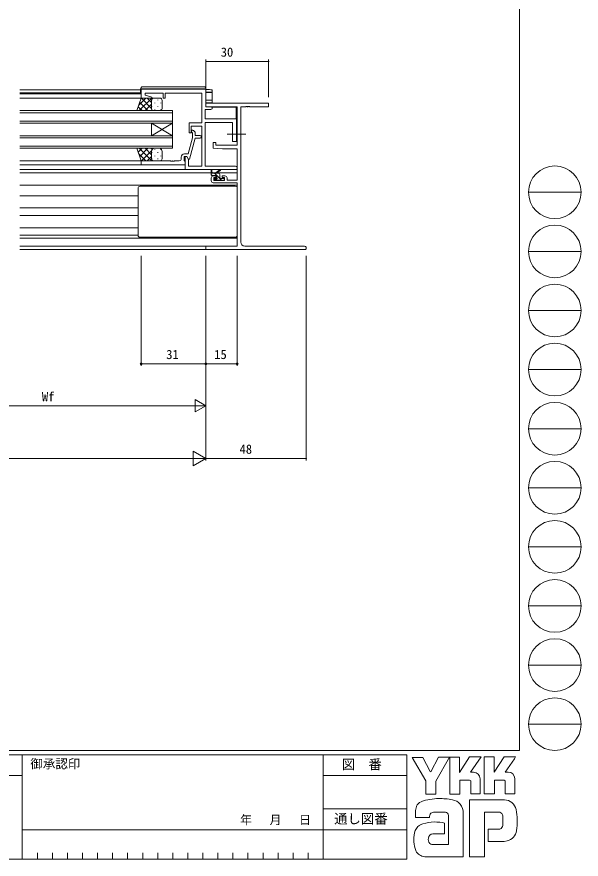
# Model space of a CAD drawing. Units: millimetres, scale not verified. Extents: x -567 to 567, y -403 to 403.
# Drawn here: x 296.7 to 566.7, y -403 to 0.1 of the extents above; entities that cross this region are included whole.
import ezdxf
from ezdxf.enums import TextEntityAlignment as Align

# ---------------------------------------------------------------- set-up
doc = ezdxf.new("R2010")
doc.units = ezdxf.units.MM
doc.header["$LTSCALE"] = 2
doc.linetypes.add('CHAIN2', pattern=[12, 9, -1, 1, -1])
for name, color, linetype, lineweight in [('0-1_USER1', 4, 'Continuous', 9), ('0-2_YKK_ZWAK', 2, 'Continuous', 9), ('0-3_YKK_11', 7, 'Continuous', 9), ('0-4_YKK_12', 6, 'Continuous', 9), ('0-5_YKK_13', 7, 'Continuous', 9)]:
    doc.layers.add(name, color=color, linetype=linetype, lineweight=lineweight)
doc.styles.add('ＭＳ ゴシック', font='')
doc.styles.get('ＭＳ ゴシック').set_extended_font_data('MS Gothic')

msp = doc.modelspace()

# ---------------------------------------------------------------- linework, layer by layer
at = {"layer": '0-1_USER1'}
for p, q in [((356.358, -34.406), (355.858, -34.406)), ((355.858, -34.406), (355.858, -36.806)), ((386.658, -34.406), (356.358, -34.406)), ((356.858, -33.406), (386.158, -33.406)), ((387.158, -34.406), (386.658, -34.406)), ((387.158, -35.106), (387.158, -34.406)), ((387.21, -34.712), (387.158, -34.711)), ((387.158, -36.041), (387.21, -36.04)), ((389.863, -36.121), (387.158, -36.167)), ((390.158, -35.741), (390.158, -35.105)), ((390.158, -35.831), (390.158, -35.741)), ((390.158, -40.089), (390.158, -35.831)), ((358.361, -38.807), (355.056, -42.112)), ((361.19, -38.807), (355.19, -44.807)), ((361.158, -43.727), (356.238, -38.807)), ((361.158, -40.898), (359.066, -38.807)), ((361.158, -39.807), (361.158, -43.807)), ((361.158, -39.807), (361.158, -43.807)), ((361.248, -39.627), (361.248, -39.827)), ((361.923, -38.835), (361.895, -38.807)), ((365.158, -38.807), (362.158, -38.807)), ((364.078, -39.627), (364.078, -39.827)), ((366.158, -43.807), (366.158, -39.807)), ((387.187, -39.742), (387.158, -39.742)), ((389.863, -39.789), (387.187, -39.742)), ((390.158, -41.049), (390.158, -40.089)), ((356.581, -44.807), (354.764, -42.989)), ((359.409, -44.807), (355.471, -40.868)), ((361.158, -41.667), (358.018, -44.807)), ((361.248, -42.657), (361.248, -42.857)), ((362.663, -41.042), (362.663, -41.242)), ((362.663, -44.072), (362.663, -44.272)), ((364.078, -42.657), (364.078, -42.857)), ((365.493, -41.042), (365.493, -41.242)), ((365.493, -44.072), (365.493, -44.272)), ((387.158, -41.101), (387.184, -41.101)), ((387.184, -41.101), (390.158, -41.049)), ((389.927, -43.133), (401.658, -43.236)), ((401.658, -48.824), (401.658, -43.236)), ((361.313, -44.341), (360.847, -44.807)), ((362.158, -44.807), (365.158, -44.807)), ((356.581, -62.807), (354.764, -64.624)), ((361.19, -68.807), (355.19, -62.807)), ((359.409, -62.807), (355.471, -66.745)), ((361.214, -63.831), (356.238, -68.807)), ((361.158, -65.947), (358.018, -62.807)), ((361.422, -63.382), (360.847, -62.807)), ((361.158, -67.807), (361.158, -64.307)), ((361.158, -67.807), (361.158, -64.307)), ((362.158, -62.807), (365.158, -62.807)), ((362.663, -63.542), (362.663, -63.342)), ((365.493, -63.542), (365.493, -63.342)), ((366.158, -64.307), (366.158, -67.807)), ((358.361, -68.807), (355.056, -65.502)), ((361.158, -66.715), (359.066, -68.807)), ((361.248, -64.957), (361.248, -64.757)), ((361.248, -67.987), (361.248, -67.787)), ((362.663, -66.572), (362.663, -66.372)), ((364.078, -64.957), (364.078, -64.757)), ((364.078, -67.987), (364.078, -67.787)), ((365.493, -66.572), (365.493, -66.372)), ((361.923, -68.779), (361.895, -68.807)), ((365.158, -68.807), (362.158, -68.807)), ((389.658, -75.507), (389.658, -73.507)), ((392.858, -74.807), (389.658, -74.807)), ((390.064, -75.807), (389.658, -75.401)), ((389.958, -73.68), (390.157, -74.807)), ((391.958, -75.807), (389.958, -75.807)), ((394.609, -78.107), (391.309, -74.807)), ((391.558, -74.807), (393.776, -73.124)), ((392.158, -74.807), (393.978, -73.406)), ((392.258, -76.746), (392.258, -76.107)), ((393.858, -76.907), (393.858, -75.807)), ((391.746, -78.219), (391.246, -77.719)), ((391.458, -77.207), (391.797, -77.207)), ((392.564, -78.307), (391.464, -77.207)), ((392.558, -78.307), (391.958, -78.307)), ((394.858, -78.107), (392.758, -78.107)), ((394.158, -77.207), (395.558, -77.207)), ((395.558, -78.307), (395.058, -78.307)), ((395.858, -77.507), (395.858, -78.007)), ((354.658, -82.007), (354.658, -104.407)), ((355.658, -81.007), (401.158, -81.007)), ((402.158, -104.407), (402.158, -82.007)), ((354.658, -104.407), (298.158, -104.407)), ((401.158, -105.407), (355.658, -105.407))]:
    msp.add_line(p, q, dxfattribs=at)
at = {"layer": '0-1_USER1', "linetype": 'CHAIN2'}
msp.add_line((406.288, -56.106), (397.358, -56.106), dxfattribs=at)
at = {"layer": '0-1_USER1'}
for points in [[(389.838, -34.797), (389.839, -34.798), (389.84, -34.798), (389.841, -34.798), (389.842, -34.798), (389.843, -34.798), (389.844, -34.798), (389.845, -34.798), (389.846, -34.798), (389.847, -34.798), (389.848, -34.798), (389.849, -34.798), (389.85, -34.799), (389.851, -34.799), (389.852, -34.799), (389.853, -34.799), (389.854, -34.799), (389.855, -34.799), (389.856, -34.799), (389.857, -34.799), (389.858, -34.799), (389.859, -34.799), (389.86, -34.8), (389.861, -34.8), (389.862, -34.8), (389.863, -34.8), (389.864, -34.8), (389.864, -34.8), (389.865, -34.8), (389.866, -34.8), (389.867, -34.8), (389.868, -34.801), (389.869, -34.801), (389.87, -34.801), (389.871, -34.801), (389.872, -34.801), (389.873, -34.801), (389.873, -34.801), (389.874, -34.801), (389.875, -34.801)], [(389.875, -34.801), (389.876, -34.802), (389.877, -34.802), (389.878, -34.802), (389.879, -34.802), (389.88, -34.802), (389.881, -34.802), (389.881, -34.802), (389.882, -34.803), (389.883, -34.803), (389.884, -34.803), (389.885, -34.803), (389.886, -34.803), (389.887, -34.803), (389.888, -34.803), (389.889, -34.804), (389.89, -34.804), (389.891, -34.804), (389.892, -34.804), (389.893, -34.804), (389.894, -34.804), (389.894, -34.805), (389.895, -34.805), (389.896, -34.805), (389.897, -34.805), (389.898, -34.805), (389.899, -34.806), (389.901, -34.806), (389.902, -34.806), (389.903, -34.806), (389.904, -34.806), (389.905, -34.807), (389.906, -34.807), (389.907, -34.807), (389.908, -34.807), (389.909, -34.808), (389.91, -34.808), (389.912, -34.808), (389.913, -34.808), (389.914, -34.809)], [(389.914, -34.809), (389.915, -34.809), (389.917, -34.809), (389.918, -34.809), (389.919, -34.81), (389.92, -34.81), (389.922, -34.81), (389.923, -34.811), (389.925, -34.811), (389.926, -34.811), (389.928, -34.812), (389.929, -34.812), (389.931, -34.813), (389.932, -34.813), (389.934, -34.814), (389.935, -34.814), (389.937, -34.814), (389.939, -34.815), (389.941, -34.816), (389.942, -34.816), (389.944, -34.817), (389.946, -34.817), (389.948, -34.818), (389.95, -34.819), (389.952, -34.819), (389.954, -34.82), (389.956, -34.821), (389.958, -34.821), (389.96, -34.822), (389.962, -34.823), (389.965, -34.824), (389.967, -34.825), (389.969, -34.826), (389.972, -34.827), (389.974, -34.828), (389.977, -34.829), (389.979, -34.83), (389.982, -34.831), (389.984, -34.832), (389.987, -34.834)], [(389.987, -34.834), (389.99, -34.835), (389.992, -34.836), (389.995, -34.838), (389.998, -34.839), (390, -34.841), (390.003, -34.842), (390.006, -34.844), (390.009, -34.845), (390.011, -34.847), (390.014, -34.849), (390.017, -34.85), (390.02, -34.852), (390.023, -34.854), (390.026, -34.856), (390.028, -34.858), (390.031, -34.86), (390.034, -34.862), (390.037, -34.864), (390.04, -34.866), (390.042, -34.868), (390.045, -34.871), (390.048, -34.873), (390.051, -34.875), (390.054, -34.877), (390.056, -34.88), (390.059, -34.882), (390.062, -34.885), (390.064, -34.887), (390.067, -34.89), (390.069, -34.892), (390.072, -34.895), (390.075, -34.897), (390.077, -34.9), (390.08, -34.903), (390.082, -34.906), (390.084, -34.908), (390.087, -34.911), (390.089, -34.914), (390.092, -34.917)], [(390.092, -34.917), (390.094, -34.92), (390.096, -34.923), (390.098, -34.926), (390.101, -34.929), (390.103, -34.932), (390.105, -34.935), (390.107, -34.938), (390.109, -34.941), (390.111, -34.944), (390.113, -34.947), (390.115, -34.951), (390.117, -34.954), (390.119, -34.957), (390.121, -34.96), (390.122, -34.964), (390.124, -34.967), (390.126, -34.97), (390.128, -34.974), (390.129, -34.977), (390.131, -34.981), (390.132, -34.984), (390.134, -34.987), (390.135, -34.991), (390.137, -34.994), (390.138, -34.998), (390.14, -35.002), (390.141, -35.005), (390.142, -35.009), (390.143, -35.012), (390.144, -35.016), (390.146, -35.019), (390.147, -35.023), (390.148, -35.027), (390.149, -35.03), (390.15, -35.034), (390.15, -35.038), (390.151, -35.042), (390.152, -35.045), (390.153, -35.049)], [(390.153, -35.049), (390.153, -35.053), (390.154, -35.056), (390.155, -35.06), (390.155, -35.064), (390.156, -35.068), (390.156, -35.071), (390.157, -35.075), (390.157, -35.079), (390.157, -35.083), (390.157, -35.087), (390.158, -35.09), (390.158, -35.094), (390.158, -35.098), (390.158, -35.102), (390.158, -35.105)], [(362.158, -44.807), (354.158, -44.807), (356.158, -38.807), (362.158, -38.807)], [(362.158, -62.807), (354.158, -62.807), (356.158, -68.807), (362.158, -68.807)]]:
    msp.add_lwpolyline(points, dxfattribs=at)
for centre, radius, start, end in [((356.858, -34.406), 1, 90, 180), ((386.158, -34.406), 1, 0, 90), ((389.858, -35.741), 0.3, 270.99554, 359.99574), ((362.158, -39.807), 1, 90.0001, 180.0001), ((362.158, -39.807), 1, 90.0001, 180.0001), ((365.158, -39.807), 1, 0.0001, 90.0001), ((389.858, -40.089), 0.3, 0, 89), ((362.158, -43.807), 1, 180.0001, 270.0001), ((362.158, -43.807), 1, 180.0001, 270.0001), ((365.158, -43.807), 1, 270.0001, 0.0001), ((362.69, -64.245), 1.534, 110.30864, 182.31157), ((362.69, -64.245), 1.534, 110.30864, 182.31157), ((364.626, -64.245), 1.534, 357.6883, 69.69119), ((362.158, -67.807), 1, 179.9999, 269.9999), ((362.158, -67.807), 1, 179.9999, 269.9999), ((365.158, -67.807), 1, 269.9999, 359.9999), ((389.858, -73.507), 0.2, 300, 180), ((389.958, -75.507), 0.3, 180, 270), ((391.958, -76.107), 0.3, 0, 90), ((392.858, -75.807), 1, 0, 90), ((393.958, -73.207), 0.2, 275.58289, 155.58289), ((391.458, -77.507), 0.3, 90, 225), ((391.958, -78.007), 0.3, 225, 270), ((391.797, -77.507), 0.3, 33.05573, 90), ((392.258, -77.207), 0.25, 213.05573, 56.94427), ((392.558, -76.746), 0.3, 180, 236.94427), ((392.558, -78.107), 0.2, 270, 0), ((394.158, -76.907), 0.3, 180, 270), ((395.058, -78.107), 0.2, 180, 270), ((395.558, -77.507), 0.3, 0, 90), ((395.558, -78.007), 0.3, 270, 0), ((355.658, -82.007), 1, 90, 180), ((401.158, -82.007), 1, 0, 90), ((355.658, -104.407), 1, 180, 270), ((401.158, -104.407), 1, 270, 0)]:
    msp.add_arc(centre, radius, start, end, dxfattribs=at)
for centre, major_axis, ratio, start_param, end_param in [((387.163, -34.758), (-2.7, 0.047), 0.01745, 3.3351809, 4.6952404), ((387.163, -36.088), (2.7, 0.047), 0.01745, 0.1193731, 1.5530383), ((387.163, -36.088), (2.7, 0.047), 0.01745, 6.2828806, 6.4025584), ((389.858, -35.831), (-0.3, 0), 0.965547, 1.5882496, 3.1415927)]:
    msp.add_ellipse(centre, major_axis=major_axis, ratio=ratio, start_param=start_param, end_param=end_param, dxfattribs=at)
at = {"layer": '0-2_YKK_ZWAK'}
for p, q in [((355.858, -34.807), (298.158, -34.807)), ((355.858, -36.207), (298.158, -36.207)), ((356.158, -36.806), (298.158, -36.806)), ((356.658, -38.807), (298.158, -38.807)), ((371.158, -44.807), (298.158, -44.807)), ((371.158, -45.807), (298.158, -45.807)), ((371.158, -44.807), (371.158, -50.807)), ((371.158, -49.807), (298.158, -49.807)), ((371.158, -50.807), (298.158, -50.807)), ((361.158, -50.807), (361.158, -56.807)), ((371.158, -50.807), (361.158, -56.807)), ((371.158, -56.807), (361.158, -50.807)), ((371.158, -50.807), (371.158, -56.807)), ((371.158, -56.807), (298.158, -56.807)), ((371.158, -57.807), (298.158, -57.807)), ((371.158, -56.807), (371.158, -62.807)), ((371.158, -61.807), (298.158, -61.807)), ((371.158, -62.807), (298.158, -62.807)), ((356.658, -68.807), (298.158, -68.807)), ((356.458, -70.806), (298.158, -70.806)), ((377.458, -73.006), (298.158, -73.006)), ((389.658, -74.507), (298.158, -74.507)), ((390.104, -74.507), (391.954, -74.507)), ((392.548, -74.507), (402.158, -74.507)), ((402.158, -80.507), (298.158, -80.507)), ((354.658, -85.507), (298.158, -85.507)), ((354.658, -91.394), (298.158, -91.394)), ((354.658, -95.02), (298.158, -95.02)), ((354.658, -100.907), (298.158, -100.907)), ((402.158, -105.907), (298.158, -105.907)), ((401.858, -109.677), (298.158, -109.677)), ((387.458, -111.307), (298.158, -111.307))]:
    msp.add_line(p, q, dxfattribs=at)
at = {"layer": '0-3_YKK_11'}
for p, q in [((375.358, -67.806), (375.358, -67.006)), ((389.658, -77.007), (389.658, -78.307)), ((434.343, -109.677), (405.788, -109.677))]:
    msp.add_line(p, q, dxfattribs=at)
for points in [[(387.158, -34.606), (356.158, -34.606), (356.158, -38.806), (361.119, -38.806), (361.187, -38.284), (358.058, -37.446), (358.058, -36.506), (366.658, -36.506), (366.658, -38.807), (367.658, -38.807), (367.658, -36.506), (370.2, -36.506), (370.383, -36.386), (370.933, -36.386), (371.116, -36.506), (371.2, -36.506), (371.383, -36.386), (371.933, -36.386), (372.116, -36.506), (385.158, -36.506), (385.158, -50.606), (379.158, -50.606), (379.158, -55.406), (380.158, -55.406), (380.158, -52.236), (385.158, -52.236), (385.158, -71.376), (378.788, -71.376), (378.788, -68.244), (377.958, -66.806), (377.158, -66.806), (377.158, -73.006), (401.343, -73.006)], [(389.558, -43.006), (387.158, -43.006), (387.158, -34.606)], [(401.343, -71.376), (386.788, -71.376), (386.788, -50.436), (399.858, -50.436), (399.858, -59.606), (401.858, -59.606), (401.858, -56.565), (401.738, -56.381), (401.738, -55.832), (401.858, -55.648), (401.858, -48.806), (386.788, -48.806), (386.788, -44.206), (389.558, -44.206)], [(403.788, -107.677), (403.788, -42.937), (406.2, -42.937), (406.383, -42.817), (406.933, -42.817), (407.116, -42.937), (407.2, -42.937), (407.383, -42.817), (407.933, -42.817), (408.116, -42.937), (417.158, -42.937), (417.158, -41.307), (387.158, -41.307), (387.158, -42.937), (402.158, -42.937), (402.158, -61.407), (391.858, -61.407), (391.858, -60.107), (390.658, -60.107), (390.658, -62.713), (395.158, -63.107), (402.158, -63.107), (402.158, -78.107), (397.258, -78.107), (397.258, -77.007)], [(376.858, -65.506), (378.678, -65.506), (380.758, -57.745), (380.758, -55.555), (380.334, -55.131)], [(381.182, -54.282), (381.958, -55.058), (381.958, -56.706), (384.358, -56.706)], [(384.358, -57.906), (381.957, -57.906), (379.251, -68.006), (378.651, -68.006), (377.958, -66.806), (376.658, -66.806), (376.658, -68.606), (376.858, -68.806), (377.158, -69.106), (377.158, -70.806)], [(377.158, -70.806), (356.158, -70.806), (356.158, -68.806), (370.2, -68.806), (370.383, -68.926), (370.933, -68.926), (371.116, -68.806), (371.2, -68.806), (371.383, -68.926), (371.933, -68.926), (372.116, -68.806), (374.358, -68.806)], [(396.258, -76.007), (394.958, -76.007), (394.958, -76.807), (396.058, -76.807), (396.058, -78.307), (390.858, -78.307), (390.858, -76.807), (391.958, -76.807), (391.958, -76.007), (390.658, -76.007)], [(390.658, -79.307), (402.158, -79.307), (402.158, -109.677), (387.158, -109.677), (387.158, -111.307), (434.343, -111.307)]]:
    msp.add_lwpolyline(points, dxfattribs=at)
for centre, radius, start, end in [((389.558, -43.606), 0.6, 269.99999, 90.00001), ((380.758, -54.706), 0.6, 44.99999, 225.00001), ((384.358, -57.306), 0.6, 269.99999, 90.00001), ((374.358, -67.806), 1, 270.00001, 359.99999), ((376.858, -67.006), 1.5, 90.00001, 179.99999), ((401.343, -72.191), 0.815, 269.99999, 90.00001), ((390.658, -77.007), 1, 90.00001, 179.99999), ((396.258, -77.007), 1, 0.00001, 89.99999), ((390.658, -78.307), 1, 180.00001, 269.99999), ((405.788, -107.677), 2, 180.00001, 269.99999), ((434.343, -110.492), 0.815, 269.99999, 90.00001)]:
    msp.add_arc(centre, radius, start, end, dxfattribs=at)
at = {"layer": '0-4_YKK_12'}
for p, q in [((387.158, -38.307), (387.158, -20.307)), ((417.158, -21.307), (387.158, -21.307)), ((417.158, -38.307), (417.158, -20.307)), ((356.158, -114.307), (356.158, -167.004)), ((387.158, -114.307), (387.158, -167.004)), ((387.158, -114.307), (387.158, -167.004)), ((387.158, -114.307), (387.158, -212.307)), ((387.158, -114.307), (387.158, -212.307)), ((402.158, -114.307), (402.158, -167.004)), ((435.158, -114.307), (435.158, -212.307)), ((387.158, -166.004), (356.158, -166.004)), ((402.158, -166.004), (387.158, -166.004)), ((387.158, -169.004), (387.158, -187.004)), ((387.158, -186.004), (381.962, -183.004)), ((381.962, -183.004), (381.962, -189.004)), ((243.158, -186.004), (381.158, -186.004)), ((387.158, -186.004), (376.766, -186.004)), ((387.158, -186.004), (381.962, -189.004)), ((387.158, -211.307), (381.096, -207.807)), ((381.096, -214.807), (381.096, -207.807)), ((380.158, -211.307), (54.158, -211.307)), ((387.158, -211.307), (375.034, -211.307)), ((387.158, -211.307), (381.096, -214.807)), ((435.158, -211.307), (387.158, -211.307))]:
    msp.add_line(p, q, dxfattribs=at)
for centre in [(356.158, -166.004), (387.158, -166.004), (387.158, -166.004), (402.158, -166.004)]:
    msp.add_circle(centre, 0.425, dxfattribs=at)
for centre, start, end in [((387.158, -21.307), 0, 180), ((387.158, -21.307), 180, 0), ((417.158, -21.307), 0, 180), ((417.158, -21.307), 180, 0), ((435.158, -211.307), 0, 180), ((435.158, -211.307), 180, 0)]:
    msp.add_arc(centre, 0.106, start, end, dxfattribs=at)
at = {"layer": '0-5_YKK_13'}
for p, q in [((537.274, 399), (537.274, -351)), ((541.526, -83.88), (566.726, -83.88)), ((541.526, -112.16), (566.726, -112.16)), ((541.526, -140.44), (566.726, -140.44)), ((541.526, -168.72), (566.726, -168.72)), ((541.526, -197), (566.726, -197)), ((541.526, -225.28), (566.726, -225.28)), ((541.526, -253.56), (566.726, -253.56)), ((541.526, -281.84), (566.726, -281.84)), ((541.526, -310.12), (566.726, -310.12)), ((541.526, -338.4), (566.726, -338.4)), ((537.274, -351), (-562.726, -351)), ((483.274, -353), (-562.726, -353)), ((299.274, -353), (299.274, -403)), ((443.274, -353), (443.274, -403)), ((483.274, -353), (483.274, -403)), ((492.462, -365.569), (485.898, -354.294)), ((485.898, -354.294), (490.918, -354.294)), ((490.918, -354.294), (494.509, -361.013)), ((498.468, -354.14), (494.818, -361.245)), ((503.648, -354.14), (497.173, -365.608)), ((498.468, -354.14), (503.648, -354.14)), ((503.931, -371.902), (503.931, -354.178)), ((503.931, -354.178), (508.526, -354.178)), ((508.526, -361.462), (513.352, -354.101)), ((508.526, -354.178), (508.526, -361.462)), ((513.352, -354.101), (518.817, -354.101)), ((518.817, -354.101), (513.76, -361.438)), ((520.38, -371.748), (520.38, -354.024)), ((520.38, -354.024), (525.052, -354.024)), ((525.052, -361.441), (529.956, -354.024)), ((525.052, -354.024), (525.052, -361.441)), ((529.956, -354.024), (535.362, -354.024)), ((535.362, -354.024), (534.822, -354.951)), ((534.822, -354.951), (530.362, -361.322)), ((494.509, -361.013), (494.818, -361.245)), ((515.244, -361.438), (513.76, -361.438)), ((531.846, -361.322), (530.362, -361.322)), ((270.68, -362.999), (299.274, -362.999)), ((443.274, -363), (483.274, -363)), ((492.462, -371.941), (492.462, -365.569)), ((497.173, -365.608), (497.173, -371.941)), ((513.236, -365.26), (508.68, -365.26)), ((508.68, -365.26), (508.68, -371.902)), ((513.854, -365.492), (513.236, -365.26)), ((513.854, -371.786), (513.854, -365.492)), ((518.333, -364.527), (518.333, -371.786)), ((530.42, -371.709), (530.42, -365.453)), ((534.937, -364.527), (534.937, -371.709)), ((497.173, -371.941), (492.462, -371.941)), ((508.68, -371.902), (503.931, -371.902)), ((513.314, -374.566), (513.314, -401.866)), ((529.879, -374.566), (513.314, -374.566)), ((518.333, -371.786), (513.854, -371.786)), ((525.245, -371.748), (520.38, -371.748)), ((530.42, -371.637), (530.492, -371.709)), ((534.937, -371.709), (530.42, -371.709)), ((443.274, -378.999), (483.274, -378.999)), ((501.768, -380.436), (496.486, -380.536)), ((503.313, -395.958), (503.313, -382.057)), ((510.302, -380.976), (510.302, -401.828)), ((520.496, -401.866), (520.496, -380.513)), ((520.496, -380.513), (527.137, -380.513)), ((529.236, -382.652), (529.261, -386.415)), ((500.378, -385.533), (501.382, -385.764)), ((501.382, -385.764), (501.382, -390.9)), ((299.274, -389), (443.274, -389)), ((483.274, -388.999), (443.274, -388.999)), ((501.382, -390.9), (495.676, -390.907)), ((527.292, -388.699), (522.234, -388.699)), ((522.234, -388.699), (522.234, -394.607)), ((522.234, -394.607), (529.84, -394.607)), ((529.84, -394.607), (531.385, -394.259)), ((495.281, -395.958), (503.313, -395.958)), ((502.695, -395.958), (503.197, -395.958)), ((503.313, -395.957), (503.314, -395.958)), ((-562.726, -403), (483.274, -403)), ((306.474, -400), (306.474, -403)), ((313.674, -400), (313.674, -403)), ((320.874, -400), (320.874, -403)), ((328.074, -400), (328.074, -403)), ((335.274, -400), (335.274, -403)), ((342.474, -400), (342.474, -403)), ((349.674, -400), (349.674, -403)), ((356.874, -400), (356.874, -403)), ((364.074, -400), (364.074, -403)), ((371.274, -400), (371.274, -403)), ((378.474, -400), (378.474, -403)), ((385.674, -400), (385.674, -403)), ((392.874, -400), (392.874, -403)), ((400.074, -400), (400.074, -403)), ((407.274, -400), (407.274, -403)), ((414.474, -400), (414.474, -403)), ((421.674, -400), (421.674, -403)), ((428.874, -400), (428.874, -403)), ((436.074, -400), (436.074, -403)), ((494.084, -401.944), (491.96, -401.944)), ((509.838, -401.905), (494.084, -401.944)), ((510.302, -401.828), (509.838, -401.905)), ((513.314, -401.866), (519.376, -401.866)), ((519.376, -401.866), (520.496, -401.866))]:
    msp.add_line(p, q, dxfattribs=at)
for points in [[(530.42, -365.453), (529.802, -365.222), (525.245, -365.222), (525.245, -371.748)], [(494.084, -383.1), (487.443, -383.1), (487.443, -380.344)]]:
    msp.add_lwpolyline(points, dxfattribs=at)
for centre in [(554.126, -83.88), (554.126, -112.16), (554.126, -140.44), (554.126, -168.72), (554.126, -197), (554.126, -225.28), (554.126, -253.56), (554.126, -281.84), (554.126, -310.12), (554.126, -338.4)]:
    msp.add_circle(centre, 12.6, dxfattribs=at)
for centre, radius, start, end in [((515.244, -364.527), 3.089, 0.00166, 89.99604), ((531.846, -364.411), 3.089, 0.00166, 89.99604), ((498.591, -399.287), 25.257, 89.89165, 109.30848), ((499.333, -403.662), 29.64, 78.7801, 91.46938), ((504.032, -380.852), 6.355, 40.66422, 80.31694), ((529.662, -380.772), 6.202, 14.44572, 87.08746), ((494.644, -380.38), 7.196, 158.41083, 179.71775), ((491.283, -378.793), 3.491, 109.02127, 161.51264), ((503.715, -380.836), 6.588, 358.78059, 38.76563), ((497.096, -383.01), 3.013, 138.46382, 181.71359), ((496.295, -382.958), 2.43, 85.50551, 126.78038), ((501.068, -382.649), 2.321, 14.7552, 72.44995), ((527.366, -382.256), 1.756, 16.43123, 96.91661), ((524.033, -383.297), 5.248, 4.93423, 17.03552), ((506.368, -384.696), 29.8, 350.99027, 10.67625), ((492.455, -391.468), 5.583, 121.82711, 169.08475), ((496.874, -404.22), 19.013, 79.38098, 112.05825), ((524.002, -385.916), 5.281, 343.6902, 354.75362), ((502.487, -393.564), 15.832, 168.76372, 199.80079), ((495.688, -392.97), 2.064, 90.33953, 178.03639), ((527.293, -386.834), 1.865, 269.95468, 342.90145), ((529.752, -388.35), 6.13, 285.44291, 349.90448), ((496.963, -393.469), 3.384, 171.08203, 216.71923), ((492.474, -396.489), 5.461, 207.31435, 263.59464), ((495.631, -393.807), 2.18, 230.9728, 260.75491)]:
    msp.add_arc(centre, radius, start, end, dxfattribs=at)

# ---------------------------------------------------------------- texts
at = {"layer": '0-4_YKK_12', "style": 'ＭＳ ゴシック'}
for s, p in [('30', (394.25, -20.307)), ('31', (368.138, -165.004)), ('15', (391.138, -165.004)), ('Wf', (308.638, -185.204)), ('48', (403.25, -210.307))]:
    msp.add_text(s, height=4.399, dxfattribs=at).set_placement(p, align=Align.BOTTOM_LEFT)
at = {"layer": '0-5_YKK_13', "style": 'ＭＳ ゴシック'}
for s, height, p in [('御承認印', 4.399, (303.084, -360.904)), ('図\u3000番', 4.692, (452.128, -361.374)), ('年   月   日', 4.147, (403.526, -387.527)), ('通し図番', 4.692, (448.529, -387.406))]:
    msp.add_text(s, height=height, dxfattribs=at).set_placement(p, align=Align.BOTTOM_LEFT)

doc.saveas('drawing.dxf')
